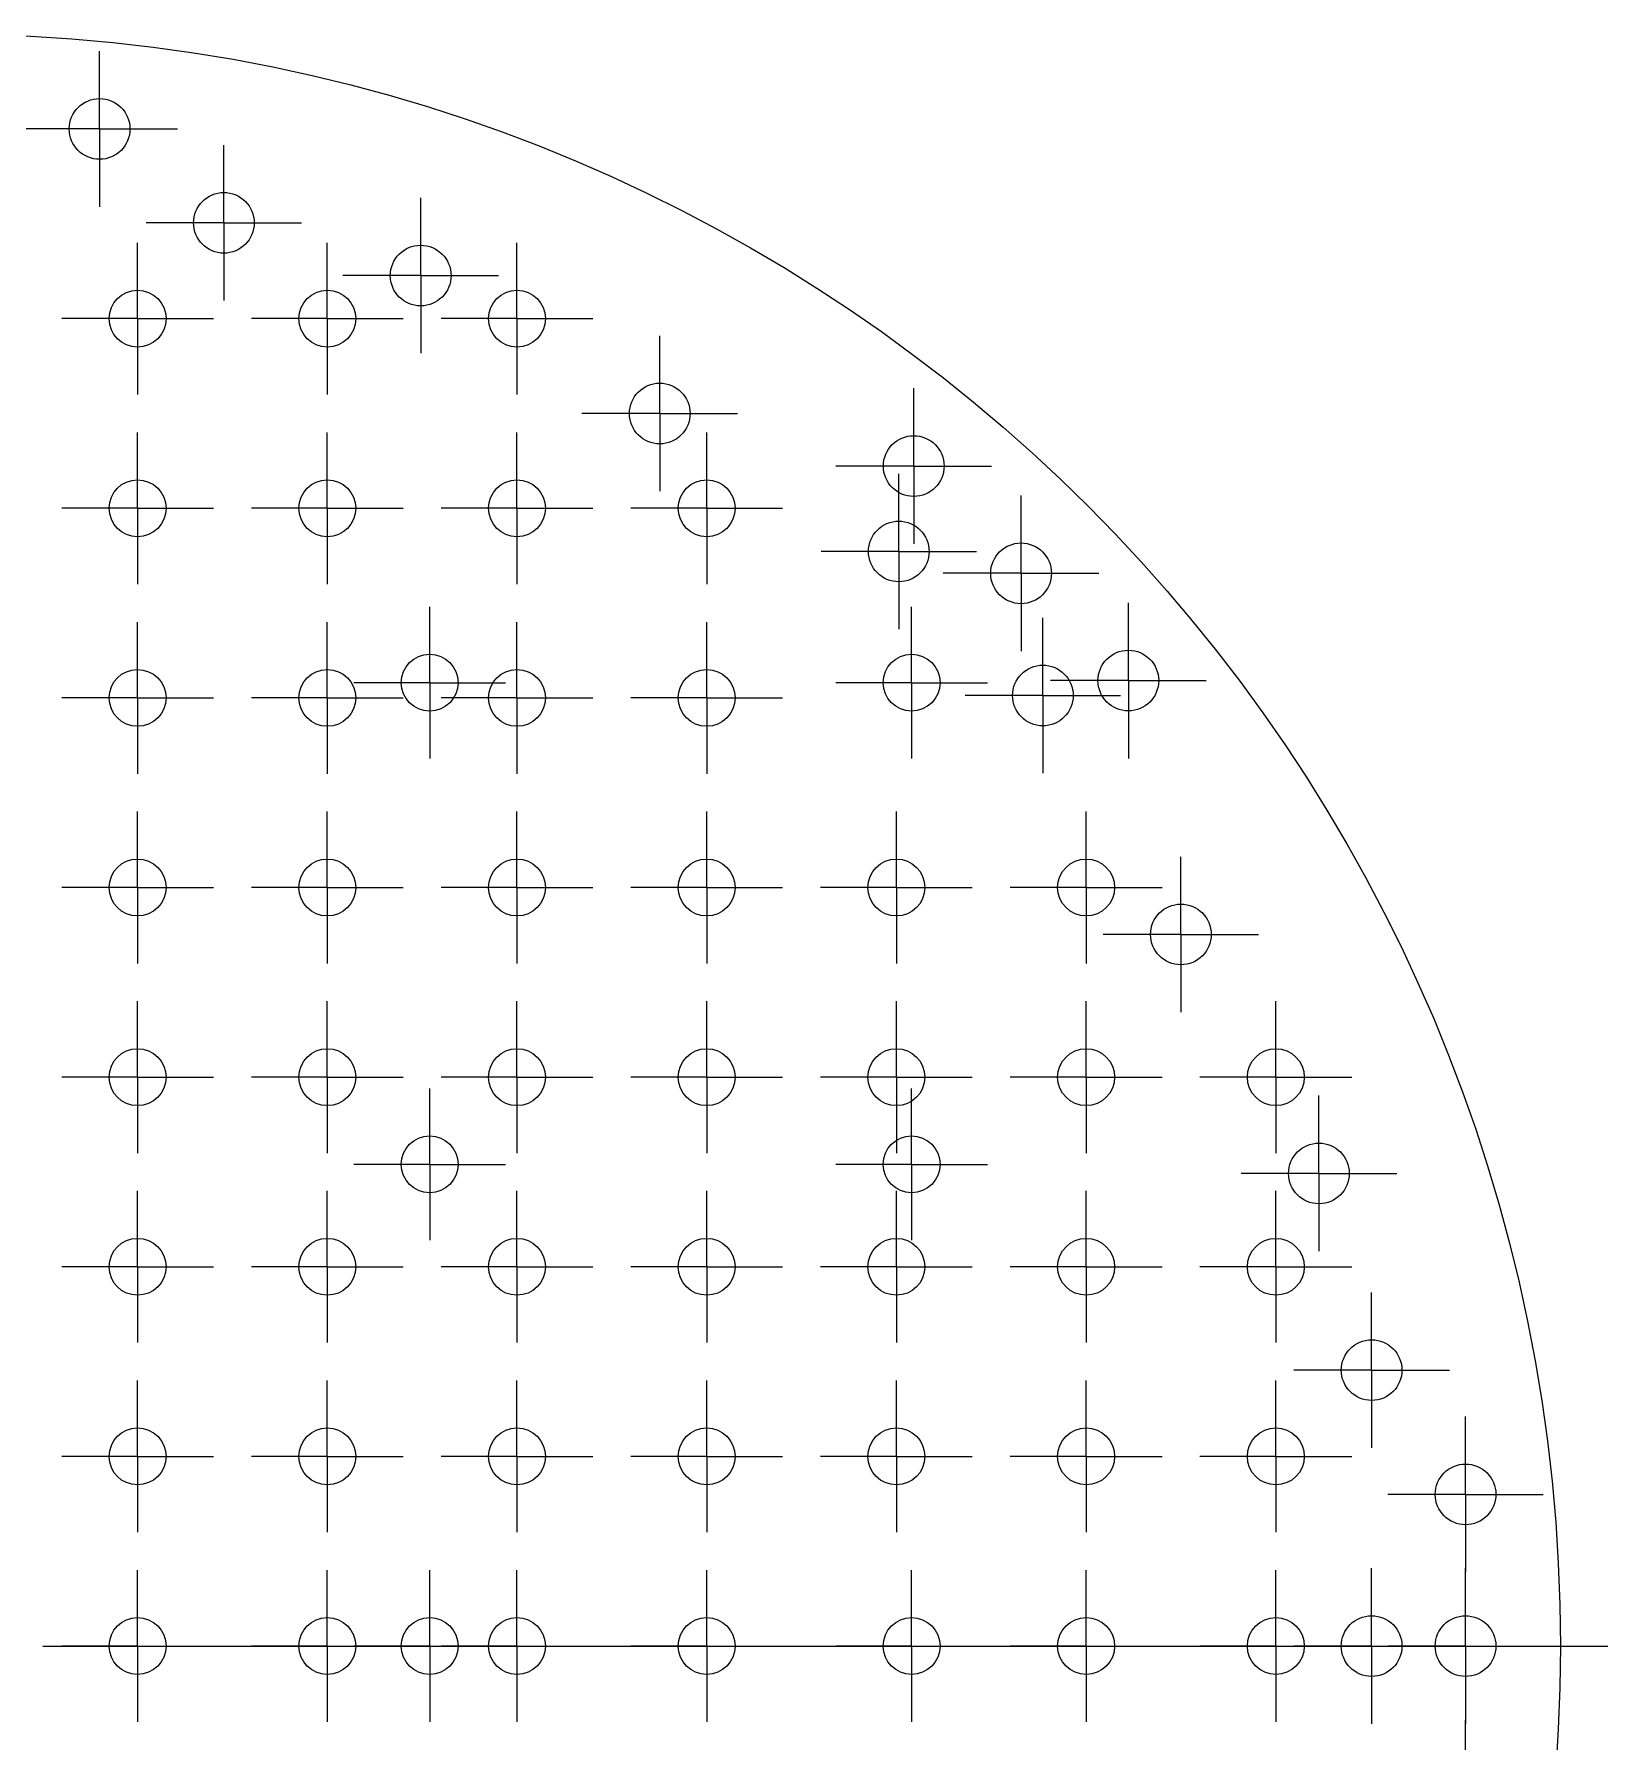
# Model space of a CAD drawing. Header units: millimetres. Extents: x 430 to 605, y 425 to 600.
# Drawn here: x 522.3 to 605.2, y 507.6 to 597.6 of the extents above; entities that cross this region are included whole.
import ezdxf

# ---------------------------------------------------------------- set-up
doc = ezdxf.new("R2010")
doc.units = ezdxf.units.MM

# ---------------------------------------------------------------- blocks, each defined once
blk = doc.blocks.new('SW_CENTERMARKSYMBOL_0')
at = {"color": 0, "linetype": 'Continuous', "lineweight": 18}
blk.add_line((5, 0), (87.5, 0), dxfattribs=at)
blk = doc.blocks.new('SW_CENTERMARKSYMBOL_5')
at = {"color": 0, "linetype": 'Continuous', "lineweight": 18}
for p, q in [((0, 2.5), (0, 4.1)), ((0, 0), (0, 2.5)), ((-2.5, 0), (-4.1, 0)), ((0, 0), (-2.5, 0)), ((0, 0), (0, -2.5)), ((0, 0), (2.5, 0)), ((2.5, 0), (4.1, 0)), ((0, -2.5), (0, -4.1))]:
    blk.add_line(p, q, dxfattribs=at)
blk = doc.blocks.new('SW_CENTERMARKSYMBOL_13')
at = {"color": 0, "linetype": 'Continuous', "lineweight": 18}
for p, q in [((0, 2.5), (0, 4.1)), ((0, 0), (0, 2.5)), ((-2.5, 0), (-4.1, 0)), ((0, 0), (-2.5, 0)), ((0, 0), (0, -2.5)), ((0, 0), (2.5, 0)), ((2.5, 0), (4.1, 0)), ((0, -2.5), (0, -4.1))]:
    blk.add_line(p, q, dxfattribs=at)
blk = doc.blocks.new('SW_CENTERMARKSYMBOL_19')
at = {"color": 0, "linetype": 'Continuous', "lineweight": 18}
for p, q in [((0, 2.5), (0, 4.1)), ((0, 0), (0, 2.5)), ((-2.5, 0), (-4.1, 0)), ((0, 0), (-2.5, 0)), ((0, 0), (0, -2.5)), ((0, 0), (2.5, 0)), ((2.5, 0), (4.1, 0)), ((0, -2.5), (0, -4.1))]:
    blk.add_line(p, q, dxfattribs=at)
blk = doc.blocks.new('SW_CENTERMARKSYMBOL_22')
at = {"color": 0, "linetype": 'Continuous', "lineweight": 18}
for p, q in [((0, 2.5), (0, 4.1)), ((0, 0), (0, 2.5)), ((-2.5, 0), (-4.1, 0)), ((0, 0), (-2.5, 0)), ((0, 0), (0, -2.5)), ((0, 0), (2.5, 0)), ((2.5, 0), (4.1, 0)), ((0, -2.5), (0, -4.1))]:
    blk.add_line(p, q, dxfattribs=at)
blk = doc.blocks.new('SW_CENTERMARKSYMBOL_27')
at = {"color": 0, "linetype": 'Continuous', "lineweight": 18}
for p, q in [((0, 2.5), (0, 4.1)), ((0, 0), (0, 2.5)), ((-2.5, 0), (-4.1, 0)), ((0, 0), (-2.5, 0)), ((0, 0), (0, -2.5)), ((0, 0), (2.5, 0)), ((2.5, 0), (4.1, 0)), ((0, -2.5), (0, -4.1))]:
    blk.add_line(p, q, dxfattribs=at)
blk = doc.blocks.new('SW_CENTERMARKSYMBOL_29')
at = {"color": 0, "linetype": 'Continuous', "lineweight": 18}
for p, q in [((0, 2.5), (0, 4.1)), ((0, 0), (0, 2.5)), ((-2.5, 0), (-4.1, 0)), ((0, 0), (-2.5, 0)), ((0, 0), (0, -2.5)), ((0, 0), (2.5, 0)), ((2.5, 0), (4.1, 0)), ((0, -2.5), (0, -4.1))]:
    blk.add_line(p, q, dxfattribs=at)
blk = doc.blocks.new('SW_CENTERMARKSYMBOL_30')
at = {"color": 0, "linetype": 'Continuous', "lineweight": 18}
for p, q in [((0, 2.5), (0, 4.1)), ((0, 0), (0, 2.5)), ((-2.5, 0), (-4.1, 0)), ((0, 0), (-2.5, 0)), ((0, 0), (0, -2.5)), ((0, 0), (2.5, 0)), ((2.5, 0), (4.1, 0)), ((0, -2.5), (0, -4.1))]:
    blk.add_line(p, q, dxfattribs=at)
blk = doc.blocks.new('SW_CENTERMARKSYMBOL_35')
at = {"color": 0, "linetype": 'Continuous', "lineweight": 18}
for p, q in [((0, 2.5), (0, 4.1)), ((0, 0), (0, 2.5)), ((-2.5, 0), (-4.1, 0)), ((0, 0), (-2.5, 0)), ((0, 0), (0, -2.5)), ((0, 0), (2.5, 0)), ((2.5, 0), (4.1, 0)), ((0, -2.5), (0, -4.1))]:
    blk.add_line(p, q, dxfattribs=at)
blk = doc.blocks.new('SW_CENTERMARKSYMBOL_38')
at = {"color": 0, "linetype": 'Continuous', "lineweight": 18}
for p, q in [((0, 2.5), (0, 4.1)), ((0, 0), (0, 2.5)), ((-2.5, 0), (-4.1, 0)), ((0, 0), (-2.5, 0)), ((0, 0), (0, -2.5)), ((0, 0), (2.5, 0)), ((2.5, 0), (4.1, 0)), ((0, -2.5), (0, -4.1))]:
    blk.add_line(p, q, dxfattribs=at)
blk = doc.blocks.new('SW_CENTERMARKSYMBOL_41')
at = {"color": 0, "linetype": 'Continuous', "lineweight": 18}
for p, q in [((0, 2.5), (0, 4)), ((0, 0), (0, 2.5)), ((-2.5, 0), (-4, 0)), ((0, 0), (-2.5, 0)), ((0, 0), (0, -2.5)), ((0, 0), (2.5, 0)), ((2.5, 0), (4, 0)), ((0, -2.5), (0, -4))]:
    blk.add_line(p, q, dxfattribs=at)
blk = doc.blocks.new('SW_CENTERMARKSYMBOL_43')
at = {"color": 0, "linetype": 'Continuous', "lineweight": 18}
for p, q in [((0, 2.5), (0, 4)), ((0, 0), (0, 2.5)), ((-2.5, 0), (-4, 0)), ((0, 0), (-2.5, 0)), ((0, 0), (0, -2.5)), ((0, 0), (2.5, 0)), ((2.5, 0), (4, 0)), ((0, -2.5), (0, -4))]:
    blk.add_line(p, q, dxfattribs=at)
blk = doc.blocks.new('SW_CENTERMARKSYMBOL_44')
at = {"color": 0, "linetype": 'Continuous', "lineweight": 18}
for p, q in [((0, 2.5), (0, 4)), ((0, 0), (0, 2.5)), ((-2.5, 0), (-4, 0)), ((0, 0), (-2.5, 0)), ((0, 0), (0, -2.5)), ((0, 0), (2.5, 0)), ((2.5, 0), (4, 0)), ((0, -2.5), (0, -4))]:
    blk.add_line(p, q, dxfattribs=at)
blk = doc.blocks.new('SW_CENTERMARKSYMBOL_45')
at = {"color": 0, "linetype": 'Continuous', "lineweight": 18}
for p, q in [((0, 2.5), (0, 4)), ((0, 0), (0, 2.5)), ((-2.5, 0), (-4, 0)), ((0, 0), (-2.5, 0)), ((0, 0), (0, -2.5)), ((0, 0), (2.5, 0)), ((2.5, 0), (4, 0)), ((0, -2.5), (0, -4))]:
    blk.add_line(p, q, dxfattribs=at)
blk = doc.blocks.new('SW_CENTERMARKSYMBOL_47')
at = {"color": 0, "linetype": 'Continuous', "lineweight": 18}
for p, q in [((0, 2.5), (0, 4)), ((0, 0), (0, 2.5)), ((-2.5, 0), (-4, 0)), ((0, 0), (-2.5, 0)), ((0, 0), (0, -2.5)), ((0, 0), (2.5, 0)), ((2.5, 0), (4, 0)), ((0, -2.5), (0, -4))]:
    blk.add_line(p, q, dxfattribs=at)
blk = doc.blocks.new('SW_CENTERMARKSYMBOL_48')
at = {"color": 0, "linetype": 'Continuous', "lineweight": 18}
for p, q in [((0, 2.5), (0, 4)), ((0, 0), (0, 2.5)), ((-2.5, 0), (-4, 0)), ((0, 0), (-2.5, 0)), ((0, 0), (0, -2.5)), ((0, 0), (2.5, 0)), ((2.5, 0), (4, 0)), ((0, -2.5), (0, -4))]:
    blk.add_line(p, q, dxfattribs=at)
blk = doc.blocks.new('SW_CENTERMARKSYMBOL_116')
at = {"color": 0, "linetype": 'Continuous', "lineweight": 18}
for p, q in [((0, 2.5), (0, 4)), ((0, 0), (0, 2.5)), ((-2.5, 0), (-4, 0)), ((0, 0), (-2.5, 0)), ((0, 0), (0, -2.5)), ((0, 0), (2.5, 0)), ((2.5, 0), (4, 0)), ((0, -2.5), (0, -4))]:
    blk.add_line(p, q, dxfattribs=at)
blk = doc.blocks.new('SW_CENTERMARKSYMBOL_117')
at = {"color": 0, "linetype": 'Continuous', "lineweight": 18}
for p, q in [((0, 2.5), (0, 4)), ((0, 0), (0, 2.5)), ((-2.5, 0), (-4, 0)), ((0, 0), (-2.5, 0)), ((0, 0), (0, -2.5)), ((0, 0), (2.5, 0)), ((2.5, 0), (4, 0)), ((0, -2.5), (0, -4))]:
    blk.add_line(p, q, dxfattribs=at)
blk = doc.blocks.new('SW_CENTERMARKSYMBOL_118')
at = {"color": 0, "linetype": 'Continuous', "lineweight": 18}
for p, q in [((0, 2.5), (0, 4)), ((0, 0), (0, 2.5)), ((-2.5, 0), (-4, 0)), ((0, 0), (-2.5, 0)), ((0, 0), (0, -2.5)), ((0, 0), (2.5, 0)), ((2.5, 0), (4, 0)), ((0, -2.5), (0, -4))]:
    blk.add_line(p, q, dxfattribs=at)
blk = doc.blocks.new('SW_CENTERMARKSYMBOL_119')
at = {"color": 0, "linetype": 'Continuous', "lineweight": 18}
for p, q in [((0, 2.5), (0, 4)), ((0, 0), (0, 2.5)), ((-2.5, 0), (-4, 0)), ((0, 0), (-2.5, 0)), ((0, 0), (0, -2.5)), ((0, 0), (2.5, 0)), ((2.5, 0), (4, 0)), ((0, -2.5), (0, -4))]:
    blk.add_line(p, q, dxfattribs=at)
blk = doc.blocks.new('SW_CENTERMARKSYMBOL_120')
at = {"color": 0, "linetype": 'Continuous', "lineweight": 18}
for p, q in [((0, 2.5), (0, 4)), ((0, 0), (0, 2.5)), ((-2.5, 0), (-4, 0)), ((0, 0), (-2.5, 0)), ((0, 0), (0, -2.5)), ((0, 0), (2.5, 0)), ((2.5, 0), (4, 0)), ((0, -2.5), (0, -4))]:
    blk.add_line(p, q, dxfattribs=at)
blk = doc.blocks.new('SW_CENTERMARKSYMBOL_121')
at = {"color": 0, "linetype": 'Continuous', "lineweight": 18}
for p, q in [((0, 2.5), (0, 4)), ((0, 0), (0, 2.5)), ((-2.5, 0), (-4, 0)), ((0, 0), (-2.5, 0)), ((0, 0), (0, -2.5)), ((0, 0), (2.5, 0)), ((2.5, 0), (4, 0)), ((0, -2.5), (0, -4))]:
    blk.add_line(p, q, dxfattribs=at)
blk = doc.blocks.new('SW_CENTERMARKSYMBOL_122')
at = {"color": 0, "linetype": 'Continuous', "lineweight": 18}
for p, q in [((0, 2.5), (0, 4)), ((0, 0), (0, 2.5)), ((-2.5, 0), (-4, 0)), ((0, 0), (-2.5, 0)), ((0, 0), (0, -2.5)), ((0, 0), (2.5, 0)), ((2.5, 0), (4, 0)), ((0, -2.5), (0, -4))]:
    blk.add_line(p, q, dxfattribs=at)
blk = doc.blocks.new('SW_CENTERMARKSYMBOL_123')
at = {"color": 0, "linetype": 'Continuous', "lineweight": 18}
for p, q in [((0, 2.5), (0, 4)), ((0, 0), (0, 2.5)), ((-2.5, 0), (-4, 0)), ((0, 0), (-2.5, 0)), ((0, 0), (0, -2.5)), ((0, 0), (2.5, 0)), ((2.5, 0), (4, 0)), ((0, -2.5), (0, -4))]:
    blk.add_line(p, q, dxfattribs=at)
blk = doc.blocks.new('SW_CENTERMARKSYMBOL_124')
at = {"color": 0, "linetype": 'Continuous', "lineweight": 18}
for p, q in [((0, 2.5), (0, 4)), ((0, 0), (0, 2.5)), ((-2.5, 0), (-4, 0)), ((0, 0), (-2.5, 0)), ((0, 0), (0, -2.5)), ((0, 0), (2.5, 0)), ((2.5, 0), (4, 0)), ((0, -2.5), (0, -4))]:
    blk.add_line(p, q, dxfattribs=at)
blk = doc.blocks.new('SW_CENTERMARKSYMBOL_125')
at = {"color": 0, "linetype": 'Continuous', "lineweight": 18}
for p, q in [((0, 2.5), (0, 4)), ((0, 0), (0, 2.5)), ((-2.5, 0), (-4, 0)), ((0, 0), (-2.5, 0)), ((0, 0), (0, -2.5)), ((0, 0), (2.5, 0)), ((2.5, 0), (4, 0)), ((0, -2.5), (0, -4))]:
    blk.add_line(p, q, dxfattribs=at)
blk = doc.blocks.new('SW_CENTERMARKSYMBOL_126')
at = {"color": 0, "linetype": 'Continuous', "lineweight": 18}
for p, q in [((0, 2.5), (0, 4)), ((0, 0), (0, 2.5)), ((-2.5, 0), (-4, 0)), ((0, 0), (-2.5, 0)), ((0, 0), (0, -2.5)), ((0, 0), (2.5, 0)), ((2.5, 0), (4, 0)), ((0, -2.5), (0, -4))]:
    blk.add_line(p, q, dxfattribs=at)
blk = doc.blocks.new('SW_CENTERMARKSYMBOL_127')
at = {"color": 0, "linetype": 'Continuous', "lineweight": 18}
for p, q in [((0, 2.5), (0, 4)), ((0, 0), (0, 2.5)), ((-2.5, 0), (-4, 0)), ((0, 0), (-2.5, 0)), ((0, 0), (0, -2.5)), ((0, 0), (2.5, 0)), ((2.5, 0), (4, 0)), ((0, -2.5), (0, -4))]:
    blk.add_line(p, q, dxfattribs=at)
blk = doc.blocks.new('SW_CENTERMARKSYMBOL_128')
at = {"color": 0, "linetype": 'Continuous', "lineweight": 18}
for p, q in [((0, 2.5), (0, 4)), ((0, 0), (0, 2.5)), ((-2.5, 0), (-4, 0)), ((0, 0), (-2.5, 0)), ((0, 0), (0, -2.5)), ((0, 0), (2.5, 0)), ((2.5, 0), (4, 0)), ((0, -2.5), (0, -4))]:
    blk.add_line(p, q, dxfattribs=at)
blk = doc.blocks.new('SW_CENTERMARKSYMBOL_129')
at = {"color": 0, "linetype": 'Continuous', "lineweight": 18}
for p, q in [((0, 2.5), (0, 4)), ((0, 0), (0, 2.5)), ((-2.5, 0), (-4, 0)), ((0, 0), (-2.5, 0)), ((0, 0), (0, -2.5)), ((0, 0), (2.5, 0)), ((2.5, 0), (4, 0)), ((0, -2.5), (0, -4))]:
    blk.add_line(p, q, dxfattribs=at)
blk = doc.blocks.new('SW_CENTERMARKSYMBOL_130')
at = {"color": 0, "linetype": 'Continuous', "lineweight": 18}
for p, q in [((0, 2.5), (0, 4)), ((0, 0), (0, 2.5)), ((-2.5, 0), (-4, 0)), ((0, 0), (-2.5, 0)), ((0, 0), (0, -2.5)), ((0, 0), (2.5, 0)), ((2.5, 0), (4, 0)), ((0, -2.5), (0, -4))]:
    blk.add_line(p, q, dxfattribs=at)
blk = doc.blocks.new('SW_CENTERMARKSYMBOL_131')
at = {"color": 0, "linetype": 'Continuous', "lineweight": 18}
for p, q in [((0, 2.5), (0, 4)), ((0, 0), (0, 2.5)), ((-2.5, 0), (-4, 0)), ((0, 0), (-2.5, 0)), ((0, 0), (0, -2.5)), ((0, 0), (2.5, 0)), ((2.5, 0), (4, 0)), ((0, -2.5), (0, -4))]:
    blk.add_line(p, q, dxfattribs=at)
blk = doc.blocks.new('SW_CENTERMARKSYMBOL_132')
at = {"color": 0, "linetype": 'Continuous', "lineweight": 18}
for p, q in [((0, 2.5), (0, 4)), ((0, 0), (0, 2.5)), ((-2.5, 0), (-4, 0)), ((0, 0), (-2.5, 0)), ((0, 0), (0, -2.5)), ((0, 0), (2.5, 0)), ((2.5, 0), (4, 0)), ((0, -2.5), (0, -4))]:
    blk.add_line(p, q, dxfattribs=at)
blk = doc.blocks.new('SW_CENTERMARKSYMBOL_133')
at = {"color": 0, "linetype": 'Continuous', "lineweight": 18}
for p, q in [((0, 2.5), (0, 4)), ((0, 0), (0, 2.5)), ((-2.5, 0), (-4, 0)), ((0, 0), (-2.5, 0)), ((0, 0), (0, -2.5)), ((0, 0), (2.5, 0)), ((2.5, 0), (4, 0)), ((0, -2.5), (0, -4))]:
    blk.add_line(p, q, dxfattribs=at)
blk = doc.blocks.new('SW_CENTERMARKSYMBOL_134')
at = {"color": 0, "linetype": 'Continuous', "lineweight": 18}
for p, q in [((0, 2.5), (0, 4)), ((0, 0), (0, 2.5)), ((-2.5, 0), (-4, 0)), ((0, 0), (-2.5, 0)), ((0, 0), (0, -2.5)), ((0, 0), (2.5, 0)), ((2.5, 0), (4, 0)), ((0, -2.5), (0, -4))]:
    blk.add_line(p, q, dxfattribs=at)
blk = doc.blocks.new('SW_CENTERMARKSYMBOL_135')
at = {"color": 0, "linetype": 'Continuous', "lineweight": 18}
for p, q in [((0, 2.5), (0, 4)), ((0, 0), (0, 2.5)), ((-2.5, 0), (-4, 0)), ((0, 0), (-2.5, 0)), ((0, 0), (0, -2.5)), ((0, 0), (2.5, 0)), ((2.5, 0), (4, 0)), ((0, -2.5), (0, -4))]:
    blk.add_line(p, q, dxfattribs=at)
blk = doc.blocks.new('SW_CENTERMARKSYMBOL_136')
at = {"color": 0, "linetype": 'Continuous', "lineweight": 18}
for p, q in [((0, 2.5), (0, 4)), ((0, 0), (0, 2.5)), ((-2.5, 0), (-4, 0)), ((0, 0), (-2.5, 0)), ((0, 0), (0, -2.5)), ((0, 0), (2.5, 0)), ((2.5, 0), (4, 0)), ((0, -2.5), (0, -4))]:
    blk.add_line(p, q, dxfattribs=at)
blk = doc.blocks.new('SW_CENTERMARKSYMBOL_137')
at = {"color": 0, "linetype": 'Continuous', "lineweight": 18}
for p, q in [((0, 2.5), (0, 4)), ((0, 0), (0, 2.5)), ((-2.5, 0), (-4, 0)), ((0, 0), (-2.5, 0)), ((0, 0), (0, -2.5)), ((0, 0), (2.5, 0)), ((2.5, 0), (4, 0)), ((0, -2.5), (0, -4))]:
    blk.add_line(p, q, dxfattribs=at)
blk = doc.blocks.new('SW_CENTERMARKSYMBOL_138')
at = {"color": 0, "linetype": 'Continuous', "lineweight": 18}
for p, q in [((0, 2.5), (0, 4)), ((0, 0), (0, 2.5)), ((-2.5, 0), (-4, 0)), ((0, 0), (-2.5, 0)), ((0, 0), (0, -2.5)), ((0, 0), (2.5, 0)), ((2.5, 0), (4, 0)), ((0, -2.5), (0, -4))]:
    blk.add_line(p, q, dxfattribs=at)
blk = doc.blocks.new('SW_CENTERMARKSYMBOL_139')
at = {"color": 0, "linetype": 'Continuous', "lineweight": 18}
for p, q in [((0, 2.5), (0, 4)), ((0, 0), (0, 2.5)), ((-2.5, 0), (-4, 0)), ((0, 0), (-2.5, 0)), ((0, 0), (0, -2.5)), ((0, 0), (2.5, 0)), ((2.5, 0), (4, 0)), ((0, -2.5), (0, -4))]:
    blk.add_line(p, q, dxfattribs=at)
blk = doc.blocks.new('SW_CENTERMARKSYMBOL_140')
at = {"color": 0, "linetype": 'Continuous', "lineweight": 18}
for p, q in [((0, 2.5), (0, 4)), ((0, 0), (0, 2.5)), ((-2.5, 0), (-4, 0)), ((0, 0), (-2.5, 0)), ((0, 0), (0, -2.5)), ((0, 0), (2.5, 0)), ((2.5, 0), (4, 0)), ((0, -2.5), (0, -4))]:
    blk.add_line(p, q, dxfattribs=at)
blk = doc.blocks.new('SW_CENTERMARKSYMBOL_141')
at = {"color": 0, "linetype": 'Continuous', "lineweight": 18}
for p, q in [((0, 2.5), (0, 4)), ((0, 0), (0, 2.5)), ((-2.5, 0), (-4, 0)), ((0, 0), (-2.5, 0)), ((0, 0), (0, -2.5)), ((0, 0), (2.5, 0)), ((2.5, 0), (4, 0)), ((0, -2.5), (0, -4))]:
    blk.add_line(p, q, dxfattribs=at)
blk = doc.blocks.new('SW_CENTERMARKSYMBOL_142')
at = {"color": 0, "linetype": 'Continuous', "lineweight": 18}
for p, q in [((0, 2.5), (0, 4)), ((0, 0), (0, 2.5)), ((-2.5, 0), (-4, 0)), ((0, 0), (-2.5, 0)), ((0, 0), (0, -2.5)), ((0, 0), (2.5, 0)), ((2.5, 0), (4, 0)), ((0, -2.5), (0, -4))]:
    blk.add_line(p, q, dxfattribs=at)
blk = doc.blocks.new('SW_CENTERMARKSYMBOL_143')
at = {"color": 0, "linetype": 'Continuous', "lineweight": 18}
for p, q in [((0, 2.5), (0, 4)), ((0, 0), (0, 2.5)), ((-2.5, 0), (-4, 0)), ((0, 0), (-2.5, 0)), ((0, 0), (0, -2.5)), ((0, 0), (2.5, 0)), ((2.5, 0), (4, 0)), ((0, -2.5), (0, -4))]:
    blk.add_line(p, q, dxfattribs=at)
blk = doc.blocks.new('SW_CENTERMARKSYMBOL_144')
at = {"color": 0, "linetype": 'Continuous', "lineweight": 18}
for p, q in [((0, 2.5), (0, 4)), ((0, 0), (0, 2.5)), ((-2.5, 0), (-4, 0)), ((0, 0), (-2.5, 0)), ((0, 0), (0, -2.5)), ((0, 0), (2.5, 0)), ((2.5, 0), (4, 0)), ((0, -2.5), (0, -4))]:
    blk.add_line(p, q, dxfattribs=at)
blk = doc.blocks.new('SW_CENTERMARKSYMBOL_145')
at = {"color": 0, "linetype": 'Continuous', "lineweight": 18}
for p, q in [((0, 2.5), (0, 4)), ((0, 0), (0, 2.5)), ((-2.5, 0), (-4, 0)), ((0, 0), (-2.5, 0)), ((0, 0), (0, -2.5)), ((0, 0), (2.5, 0)), ((2.5, 0), (4, 0)), ((0, -2.5), (0, -4))]:
    blk.add_line(p, q, dxfattribs=at)
blk = doc.blocks.new('SW_CENTERMARKSYMBOL_146')
at = {"color": 0, "linetype": 'Continuous', "lineweight": 18}
for p, q in [((0, 2.5), (0, 4)), ((0, 0), (0, 2.5)), ((-2.5, 0), (-4, 0)), ((0, 0), (-2.5, 0)), ((0, 0), (0, -2.5)), ((0, 0), (2.5, 0)), ((2.5, 0), (4, 0)), ((0, -2.5), (0, -4))]:
    blk.add_line(p, q, dxfattribs=at)
blk = doc.blocks.new('SW_CENTERMARKSYMBOL_147')
at = {"color": 0, "linetype": 'Continuous', "lineweight": 18}
for p, q in [((0, 2.5), (0, 4)), ((0, 0), (0, 2.5)), ((-2.5, 0), (-4, 0)), ((0, 0), (-2.5, 0)), ((0, 0), (0, -2.5)), ((0, 0), (2.5, 0)), ((2.5, 0), (4, 0)), ((0, -2.5), (0, -4))]:
    blk.add_line(p, q, dxfattribs=at)
blk = doc.blocks.new('SW_CENTERMARKSYMBOL_148')
at = {"color": 0, "linetype": 'Continuous', "lineweight": 18}
for p, q in [((0, 2.5), (0, 4)), ((0, 0), (0, 2.5)), ((-2.5, 0), (-4, 0)), ((0, 0), (-2.5, 0)), ((0, 0), (0, -2.5)), ((0, 0), (2.5, 0)), ((2.5, 0), (4, 0)), ((0, -2.5), (0, -4))]:
    blk.add_line(p, q, dxfattribs=at)
blk = doc.blocks.new('SW_CENTERMARKSYMBOL_149')
at = {"color": 0, "linetype": 'Continuous', "lineweight": 18}
for p, q in [((0, 2.5), (0, 4)), ((0, 0), (0, 2.5)), ((-2.5, 0), (-4, 0)), ((0, 0), (-2.5, 0)), ((0, 0), (0, -2.5)), ((0, 0), (2.5, 0)), ((2.5, 0), (4, 0)), ((0, -2.5), (0, -4))]:
    blk.add_line(p, q, dxfattribs=at)
blk = doc.blocks.new('SW_CENTERMARKSYMBOL_150')
at = {"color": 0, "linetype": 'Continuous', "lineweight": 18}
for p, q in [((0, 2.5), (0, 4)), ((0, 0), (0, 2.5)), ((-2.5, 0), (-4, 0)), ((0, 0), (-2.5, 0)), ((0, 0), (0, -2.5)), ((0, 0), (2.5, 0)), ((2.5, 0), (4, 0)), ((0, -2.5), (0, -4))]:
    blk.add_line(p, q, dxfattribs=at)
blk = doc.blocks.new('SW_CENTERMARKSYMBOL_151')
at = {"color": 0, "linetype": 'Continuous', "lineweight": 18}
for p, q in [((0, 2.5), (0, 4)), ((0, 0), (0, 2.5)), ((-2.5, 0), (-4, 0)), ((0, 0), (-2.5, 0)), ((0, 0), (0, -2.5)), ((0, 0), (2.5, 0)), ((2.5, 0), (4, 0)), ((0, -2.5), (0, -4))]:
    blk.add_line(p, q, dxfattribs=at)
blk = doc.blocks.new('SW_CENTERMARKSYMBOL_152')
at = {"color": 0, "linetype": 'Continuous', "lineweight": 18}
for p, q in [((0, 2.5), (0, 4)), ((0, 0), (0, 2.5)), ((-2.5, 0), (-4, 0)), ((0, 0), (-2.5, 0)), ((0, 0), (0, -2.5)), ((0, 0), (2.5, 0)), ((2.5, 0), (4, 0)), ((0, -2.5), (0, -4))]:
    blk.add_line(p, q, dxfattribs=at)
blk = doc.blocks.new('SW_CENTERMARKSYMBOL_153')
at = {"color": 0, "linetype": 'Continuous', "lineweight": 18}
for p, q in [((0, 2.5), (0, 4)), ((0, 0), (0, 2.5)), ((-2.5, 0), (-4, 0)), ((0, 0), (-2.5, 0)), ((0, 0), (0, -2.5)), ((0, 0), (2.5, 0)), ((2.5, 0), (4, 0)), ((0, -2.5), (0, -4))]:
    blk.add_line(p, q, dxfattribs=at)
blk = doc.blocks.new('SW_CENTERMARKSYMBOL_154')
at = {"color": 0, "linetype": 'Continuous', "lineweight": 18}
for p, q in [((0, 2.5), (0, 4)), ((0, 0), (0, 2.5)), ((-2.5, 0), (-4, 0)), ((0, 0), (-2.5, 0)), ((0, 0), (0, -2.5)), ((0, 0), (2.5, 0)), ((2.5, 0), (4, 0)), ((0, -2.5), (0, -4))]:
    blk.add_line(p, q, dxfattribs=at)
blk = doc.blocks.new('SW_CENTERMARKSYMBOL_155')
at = {"color": 0, "linetype": 'Continuous', "lineweight": 18}
for p, q in [((0, 2.5), (0, 4)), ((0, 0), (0, 2.5)), ((-2.5, 0), (-4, 0)), ((0, 0), (-2.5, 0)), ((0, 0), (0, -2.5)), ((0, 0), (2.5, 0)), ((2.5, 0), (4, 0)), ((0, -2.5), (0, -4))]:
    blk.add_line(p, q, dxfattribs=at)
blk = doc.blocks.new('SW_CENTERMARKSYMBOL_156')
at = {"color": 0, "linetype": 'Continuous', "lineweight": 18}
for p, q in [((0, 2.5), (0, 4)), ((0, 0), (0, 2.5)), ((-2.5, 0), (-4, 0)), ((0, 0), (-2.5, 0)), ((0, 0), (0, -2.5)), ((0, 0), (2.5, 0)), ((2.5, 0), (4, 0)), ((0, -2.5), (0, -4))]:
    blk.add_line(p, q, dxfattribs=at)
blk = doc.blocks.new('SW_CENTERMARKSYMBOL_157')
at = {"color": 0, "linetype": 'Continuous', "lineweight": 18}
for p, q in [((0, 2.5), (0, 4)), ((0, 0), (0, 2.5)), ((-2.5, 0), (-4, 0)), ((0, 0), (-2.5, 0)), ((0, 0), (0, -2.5)), ((0, 0), (2.5, 0)), ((2.5, 0), (4, 0)), ((0, -2.5), (0, -4))]:
    blk.add_line(p, q, dxfattribs=at)
blk = doc.blocks.new('SW_CENTERMARKSYMBOL_158')
at = {"color": 0, "linetype": 'Continuous', "lineweight": 18}
for p, q in [((0, 2.5), (0, 4)), ((0, 0), (0, 2.5)), ((-2.5, 0), (-4, 0)), ((0, 0), (-2.5, 0)), ((0, 0), (0, -2.5)), ((0, 0), (2.5, 0)), ((2.5, 0), (4, 0)), ((0, -2.5), (0, -4))]:
    blk.add_line(p, q, dxfattribs=at)
blk = doc.blocks.new('SW_CENTERMARKSYMBOL_159')
at = {"color": 0, "linetype": 'Continuous', "lineweight": 18}
for p, q in [((0, 2.5), (0, 4)), ((0, 0), (0, 2.5)), ((-2.5, 0), (-4, 0)), ((0, 0), (-2.5, 0)), ((0, 0), (0, -2.5)), ((0, 0), (2.5, 0)), ((2.5, 0), (4, 0)), ((0, -2.5), (0, -4))]:
    blk.add_line(p, q, dxfattribs=at)
blk = doc.blocks.new('SW_CENTERMARKSYMBOL_243')
at = {"color": 0, "linetype": 'Continuous', "lineweight": 18}
for p, q in [((0, 2.5), (0, 4.1)), ((0, 0), (0, 2.5)), ((-2.5, 0), (-4.1, 0)), ((0, 0), (-2.5, 0)), ((0, 0), (0, -2.5)), ((0, 0), (2.5, 0)), ((2.5, 0), (4.1, 0)), ((0, -2.5), (0, -4.1))]:
    blk.add_line(p, q, dxfattribs=at)
blk = doc.blocks.new('SW_CENTERMARKSYMBOL_244')
at = {"color": 0, "linetype": 'Continuous', "lineweight": 18}
for p, q in [((0, 2.5), (0, 4.1)), ((0, 0), (0, 2.5)), ((-2.5, 0), (-4.1, 0)), ((0, 0), (-2.5, 0)), ((0, 0), (0, -2.5)), ((0, 0), (2.5, 0)), ((2.5, 0), (4.1, 0)), ((0, -2.5), (0, -4.1))]:
    blk.add_line(p, q, dxfattribs=at)
blk = doc.blocks.new('SW_CENTERMARKSYMBOL_245')
at = {"color": 0, "linetype": 'Continuous', "lineweight": 18}
for p, q in [((0, 2.5), (0, 4.1)), ((0, 0), (0, 2.5)), ((-2.5, 0), (-4.1, 0)), ((0, 0), (-2.5, 0)), ((0, 0), (0, -2.5)), ((0, 0), (2.5, 0)), ((2.5, 0), (4.1, 0)), ((0, -2.5), (0, -4.1))]:
    blk.add_line(p, q, dxfattribs=at)
blk = doc.blocks.new('SW_CENTERMARKSYMBOL_246')
at = {"color": 0, "linetype": 'Continuous', "lineweight": 18}
for p, q in [((0, 2.5), (0, 4.1)), ((0, 0), (0, 2.5)), ((-2.5, 0), (-4.1, 0)), ((0, 0), (-2.5, 0)), ((0, 0), (0, -2.5)), ((0, 0), (2.5, 0)), ((2.5, 0), (4.1, 0)), ((0, -2.5), (0, -4.1))]:
    blk.add_line(p, q, dxfattribs=at)
blk = doc.blocks.new('SW_CENTERMARKSYMBOL_247')
at = {"color": 0, "linetype": 'Continuous', "lineweight": 18}
for p, q in [((0, 2.5), (0, 4.1)), ((0, 0), (0, 2.5)), ((-2.5, 0), (-4.1, 0)), ((0, 0), (-2.5, 0)), ((0, 0), (0, -2.5)), ((0, 0), (2.5, 0)), ((2.5, 0), (4.1, 0)), ((0, -2.5), (0, -4.1))]:
    blk.add_line(p, q, dxfattribs=at)
blk = doc.blocks.new('SW_CENTERMARKSYMBOL_248')
at = {"color": 0, "linetype": 'Continuous', "lineweight": 18}
for p, q in [((0, 2.5), (0, 4.1)), ((0, 0), (0, 2.5)), ((-2.5, 0), (-4.1, 0)), ((0, 0), (-2.5, 0)), ((0, 0), (0, -2.5)), ((0, 0), (2.5, 0)), ((2.5, 0), (4.1, 0)), ((0, -2.5), (0, -4.1))]:
    blk.add_line(p, q, dxfattribs=at)
blk = doc.blocks.new('SW_CENTERMARKSYMBOL_250')
at = {"color": 0, "linetype": 'Continuous', "lineweight": 18}
for p, q in [((0, 2.5), (0, 4.1)), ((0, 0), (0, 2.5)), ((-2.5, 0), (-4.1, 0)), ((0, 0), (-2.5, 0)), ((0, 0), (0, -2.5)), ((0, 0), (2.5, 0)), ((2.5, 0), (4.1, 0)), ((0, -2.5), (0, -4.1))]:
    blk.add_line(p, q, dxfattribs=at)

msp = doc.modelspace()

# ---------------------------------------------------------------- linework, layer by layer
at = {"color": 7, "linetype": 'Continuous', "lineweight": 25}
for centre, radius in [((517.732, 512.622), 85), ((525.732, 592.622), 1.6), ((532.282, 587.672), 1.6), ((542.656, 584.892), 1.6), ((527.732, 582.622), 1.5), ((537.732, 582.622), 1.5), ((547.732, 582.622), 1.5), ((555.257, 577.617), 1.6), ((568.644, 574.847), 1.6), ((527.732, 572.622), 1.5), ((537.732, 572.622), 1.5), ((547.732, 572.622), 1.5), ((557.732, 572.622), 1.5), ((567.858, 570.342), 1.6), ((574.301, 569.19), 1.6), ((543.132, 563.422), 1.5), ((568.532, 563.422), 1.5), ((579.957, 563.533), 1.6), ((527.732, 562.622), 1.5), ((537.732, 562.622), 1.5), ((547.732, 562.622), 1.5), ((557.732, 562.622), 1.5), ((575.452, 562.747), 1.6), ((527.732, 552.622), 1.5), ((537.732, 552.622), 1.5), ((547.732, 552.622), 1.5), ((557.732, 552.622), 1.5), ((567.732, 552.622), 1.5), ((577.732, 552.622), 1.5), ((582.727, 550.147), 1.6), ((527.732, 542.622), 1.5), ((537.732, 542.622), 1.5), ((547.732, 542.622), 1.5), ((557.732, 542.622), 1.5), ((567.732, 542.622), 1.5), ((577.732, 542.622), 1.5), ((587.732, 542.622), 1.5), ((543.132, 538.022), 1.5), ((568.532, 538.022), 1.5), ((590.002, 537.546), 1.6), ((527.732, 532.622), 1.5), ((537.732, 532.622), 1.5), ((547.732, 532.622), 1.5), ((557.732, 532.622), 1.5), ((567.732, 532.622), 1.5), ((577.732, 532.622), 1.5), ((587.732, 532.622), 1.5), ((592.782, 527.172), 1.6), ((527.732, 522.622), 1.5), ((537.732, 522.622), 1.5), ((547.732, 522.622), 1.5), ((557.732, 522.622), 1.5), ((567.732, 522.622), 1.5), ((577.732, 522.622), 1.5), ((587.732, 522.622), 1.5), ((597.732, 520.622), 1.6), ((592.782, 512.622), 1.6), ((597.732, 512.622), 1.6), ((527.732, 512.622), 1.5), ((537.732, 512.622), 1.5), ((543.132, 512.622), 1.5), ((547.732, 512.622), 1.5), ((557.732, 512.622), 1.5), ((568.532, 512.622), 1.5), ((577.732, 512.622), 1.5), ((587.732, 512.622), 1.5)]:
    msp.add_circle(centre, radius, dxfattribs=at)

# ---------------------------------------------------------------- block references
at = {"color": 7, "linetype": 'Continuous', "lineweight": 18}
for name, p in [('SW_CENTERMARKSYMBOL_0', (517.732, 512.622)), ('SW_CENTERMARKSYMBOL_250', (525.732, 592.622)), ('SW_CENTERMARKSYMBOL_35', (532.282, 587.672)), ('SW_CENTERMARKSYMBOL_30', (542.656, 584.892)), ('SW_CENTERMARKSYMBOL_122', (527.732, 582.622)), ('SW_CENTERMARKSYMBOL_129', (537.732, 582.622)), ('SW_CENTERMARKSYMBOL_136', (547.732, 582.622)), ('SW_CENTERMARKSYMBOL_5', (555.257, 577.617)), ('SW_CENTERMARKSYMBOL_248', (568.644, 574.847)), ('SW_CENTERMARKSYMBOL_121', (527.732, 572.622)), ('SW_CENTERMARKSYMBOL_128', (537.732, 572.622)), ('SW_CENTERMARKSYMBOL_135', (547.732, 572.622)), ('SW_CENTERMARKSYMBOL_142', (557.732, 572.622)), ('SW_CENTERMARKSYMBOL_13', (567.858, 570.342)), ('SW_CENTERMARKSYMBOL_246', (574.301, 569.19)), ('SW_CENTERMARKSYMBOL_47', (543.132, 563.422)), ('SW_CENTERMARKSYMBOL_48', (568.532, 563.422)), ('SW_CENTERMARKSYMBOL_247', (579.957, 563.533)), ('SW_CENTERMARKSYMBOL_120', (527.732, 562.622)), ('SW_CENTERMARKSYMBOL_127', (537.732, 562.622)), ('SW_CENTERMARKSYMBOL_134', (547.732, 562.622)), ('SW_CENTERMARKSYMBOL_141', (557.732, 562.622)), ('SW_CENTERMARKSYMBOL_27', (575.452, 562.747)), ('SW_CENTERMARKSYMBOL_119', (527.732, 552.622)), ('SW_CENTERMARKSYMBOL_126', (537.732, 552.622)), ('SW_CENTERMARKSYMBOL_133', (547.732, 552.622)), ('SW_CENTERMARKSYMBOL_140', (557.732, 552.622)), ('SW_CENTERMARKSYMBOL_146', (567.732, 552.622)), ('SW_CENTERMARKSYMBOL_150', (577.732, 552.622)), ('SW_CENTERMARKSYMBOL_19', (582.727, 550.147)), ('SW_CENTERMARKSYMBOL_118', (527.732, 542.622)), ('SW_CENTERMARKSYMBOL_125', (537.732, 542.622)), ('SW_CENTERMARKSYMBOL_132', (547.732, 542.622)), ('SW_CENTERMARKSYMBOL_139', (557.732, 542.622)), ('SW_CENTERMARKSYMBOL_145', (567.732, 542.622)), ('SW_CENTERMARKSYMBOL_149', (577.732, 542.622)), ('SW_CENTERMARKSYMBOL_153', (587.732, 542.622)), ('SW_CENTERMARKSYMBOL_43', (543.132, 538.022)), ('SW_CENTERMARKSYMBOL_45', (568.532, 538.022)), ('SW_CENTERMARKSYMBOL_22', (590.002, 537.546)), ('SW_CENTERMARKSYMBOL_117', (527.732, 532.622)), ('SW_CENTERMARKSYMBOL_124', (537.732, 532.622)), ('SW_CENTERMARKSYMBOL_131', (547.732, 532.622)), ('SW_CENTERMARKSYMBOL_138', (557.732, 532.622)), ('SW_CENTERMARKSYMBOL_144', (567.732, 532.622)), ('SW_CENTERMARKSYMBOL_148', (577.732, 532.622)), ('SW_CENTERMARKSYMBOL_152', (587.732, 532.622)), ('SW_CENTERMARKSYMBOL_29', (592.782, 527.172)), ('SW_CENTERMARKSYMBOL_116', (527.732, 522.622)), ('SW_CENTERMARKSYMBOL_123', (537.732, 522.622)), ('SW_CENTERMARKSYMBOL_130', (547.732, 522.622)), ('SW_CENTERMARKSYMBOL_137', (557.732, 522.622)), ('SW_CENTERMARKSYMBOL_143', (567.732, 522.622)), ('SW_CENTERMARKSYMBOL_147', (577.732, 522.622)), ('SW_CENTERMARKSYMBOL_151', (587.732, 522.622)), ('SW_CENTERMARKSYMBOL_245', (597.732, 520.622)), ('SW_CENTERMARKSYMBOL_154', (527.732, 512.622)), ('SW_CENTERMARKSYMBOL_155', (537.732, 512.622)), ('SW_CENTERMARKSYMBOL_41', (543.132, 512.622)), ('SW_CENTERMARKSYMBOL_156', (547.732, 512.622)), ('SW_CENTERMARKSYMBOL_157', (557.732, 512.622)), ('SW_CENTERMARKSYMBOL_44', (568.532, 512.622)), ('SW_CENTERMARKSYMBOL_158', (577.732, 512.622)), ('SW_CENTERMARKSYMBOL_159', (587.732, 512.622)), ('SW_CENTERMARKSYMBOL_38', (592.782, 512.622)), ('SW_CENTERMARKSYMBOL_243', (597.732, 512.622)), ('SW_CENTERMARKSYMBOL_244', (597.732, 504.622))]:
    msp.add_blockref(name, p, dxfattribs=at)

doc.saveas('drawing.dxf')
